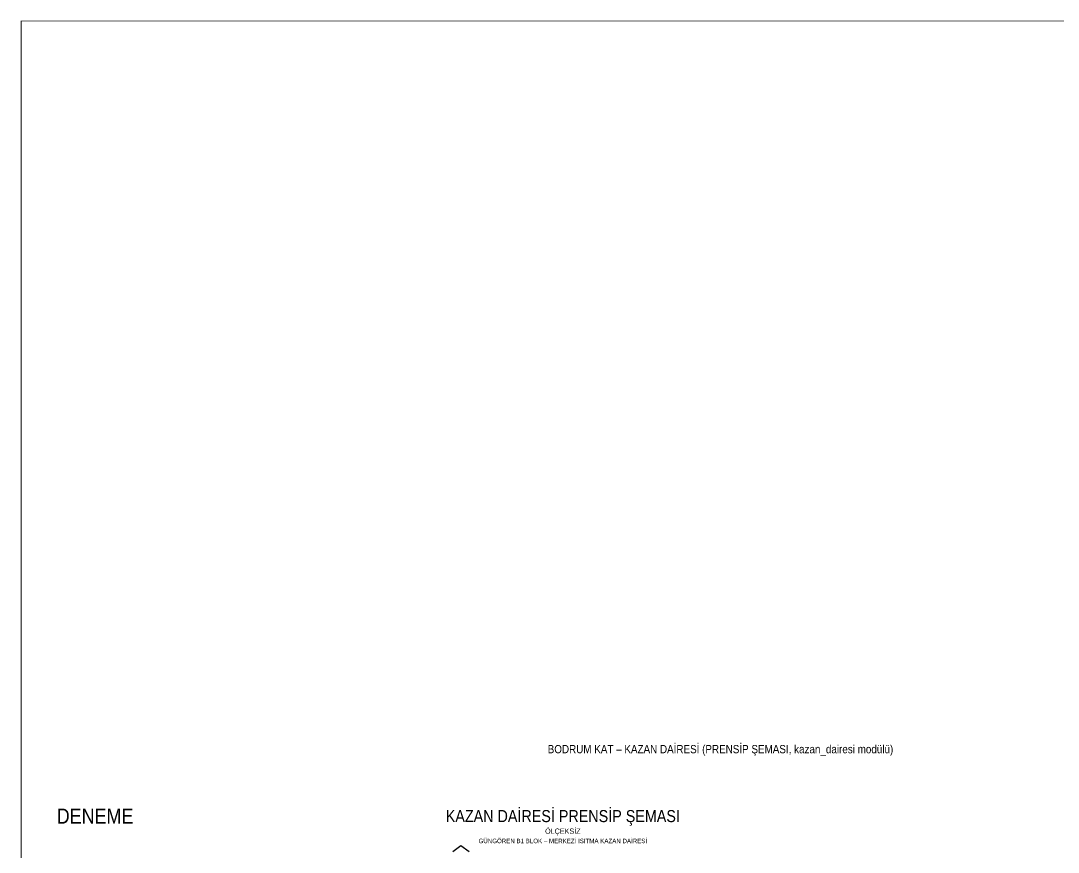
# Model space of a CAD drawing. Header units: centimetres. Extents: x -797 to 10101, y -12981 to 1521.
# Drawn here: x -797 to 1953, y -3785 to -1579 of the extents above; entities that cross this region are included whole.
import ezdxf
from ezdxf.enums import TextEntityAlignment as Align

# ---------------------------------------------------------------- set-up
doc = ezdxf.new("R2010")
doc.units = ezdxf.units.CM
for name, color, linetype in [('ROTAS-ISITMA-BACA', 8, 'Continuous'), ('ROTAS-ISITMA-BASLIK', 5, 'Continuous'), ('ROTAS-ISITMA-YAZI', 7, 'Continuous'), ('ROTAS-KAT-BANDI', 8, 'Continuous'), ('ROTAS-MASKE', 7, 'Continuous'), ('ROTAS-PAFTA', 7, 'Continuous')]:
    doc.layers.add(name, color=color, linetype=linetype)
doc.styles.add('ROTAS', font='arial.ttf')

msp = doc.modelspace()

# ---------------------------------------------------------------- linework, layer by layer
at = {"layer": 'ROTAS-ISITMA-BACA'}
msp.add_lwpolyline([(348, -3783), (370, -3767), (392, -3783)], dxfattribs=at)

# ---------------------------------------------------------------- texts
at = {"layer": 'ROTAS-ISITMA-BASLIK', "style": 'ROTAS', "width": 0.85}
for s, height, p in [('DENEME', 40, (-600, -3689)), ('KAZAN DAİRESİ PRENSİP ŞEMASI', 32, (640, -3689)), ('ÖLÇEKSİZ', 14, (640, -3729))]:
    msp.add_text(s, height=height, dxfattribs=at).set_placement(p, align=Align.MIDDLE_CENTER)
at = {"layer": 'ROTAS-ISITMA-YAZI', "style": 'ROTAS', "width": 0.85}
msp.add_text('GÜNGÖREN B1 BLOK – MERKEZİ ISITMA KAZAN DAİRESİ', height=12, dxfattribs=at).set_placement((640, -3755), align=Align.MIDDLE_CENTER)

# ---------------------------------------------------------------- wipeouts: each hides what was drawn before it
msp.add_wipeout([(594.5, -3534.5), (1334.8, -3534.5), (1334.8, -3501.5), (594.5, -3501.5)]).dxf.layer = 'ROTAS-MASKE'

# ---------------------------------------------------------------- next in the draw order: linework, layer by layer
at = {"layer": 'ROTAS-PAFTA', "const_width": 2}
msp.add_lwpolyline([(-796, -6574.2), (10000, -6574.2), (10000, -1580), (-796, -1580)], close=True, dxfattribs=at)

# ---------------------------------------------------------------- next in the draw order: texts
at = {"layer": 'ROTAS-KAT-BANDI', "style": 'ROTAS', "width": 0.85}
msp.add_text('BODRUM KAT – KAZAN DAİRESİ (PRENSİP ŞEMASI, kazan_dairesi modülü)', height=22, dxfattribs=at).set_placement((600, -3529), align=Align.BOTTOM_LEFT)

doc.saveas('drawing.dxf')
